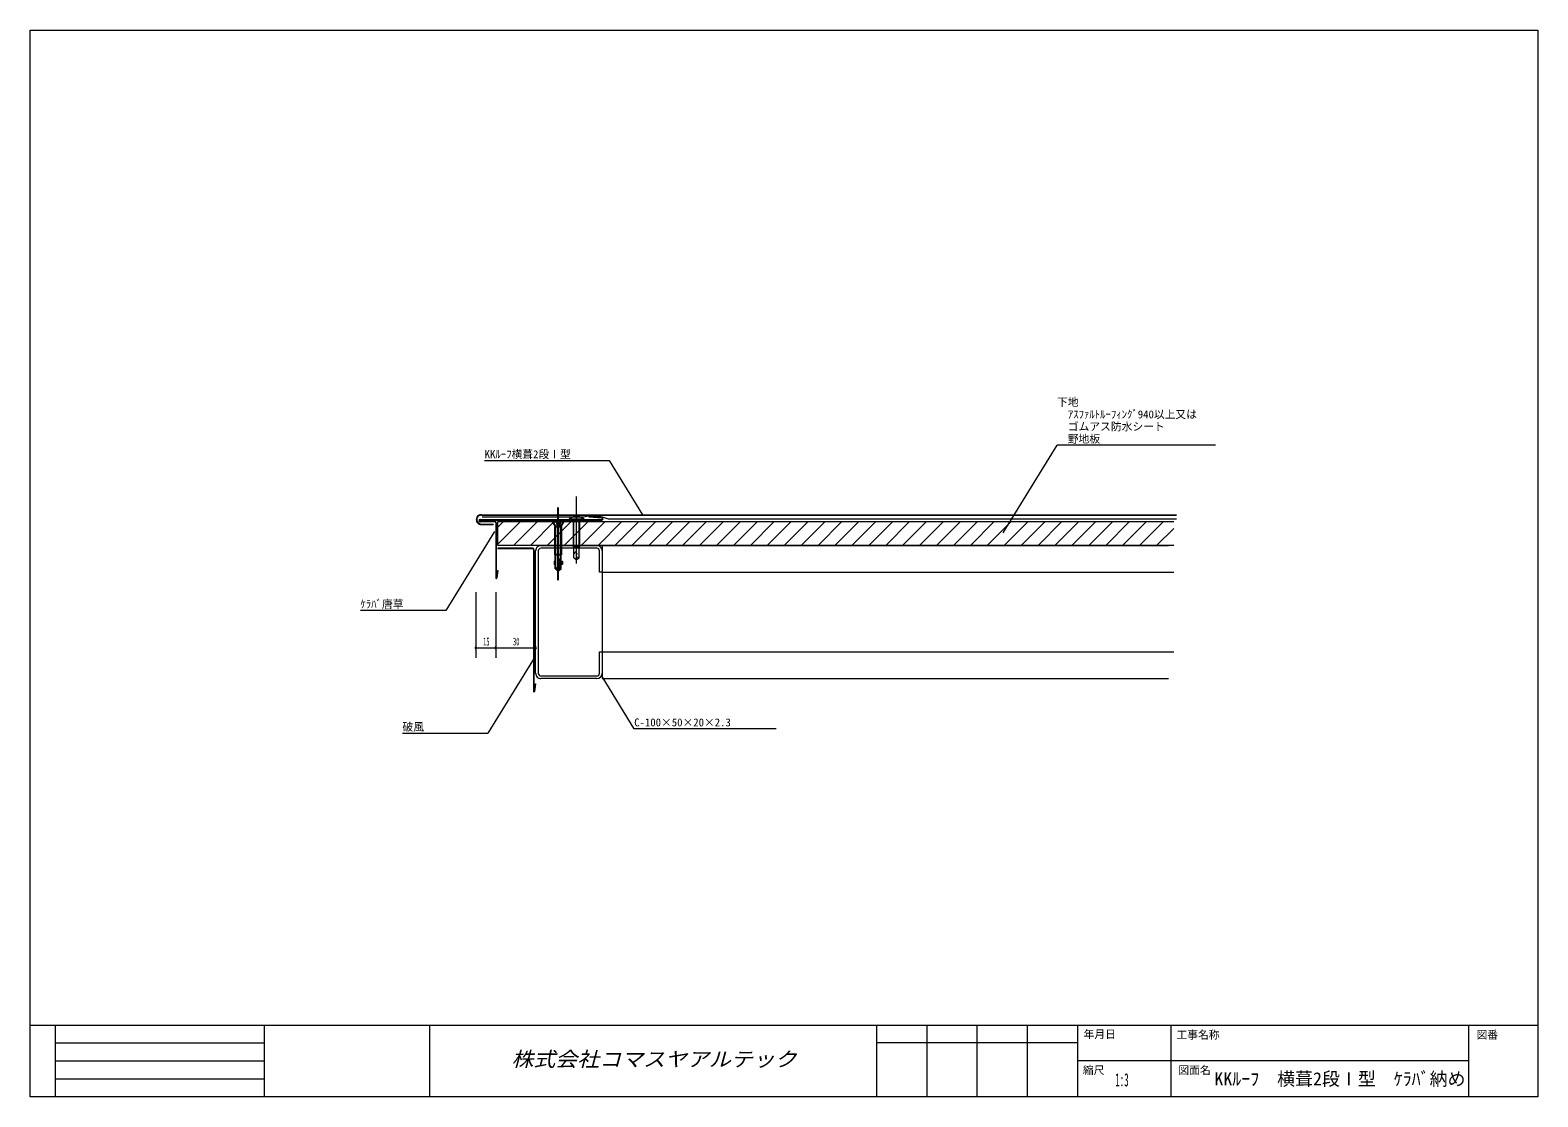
# Model space of a CAD drawing. Units: millimetres, scale not verified. Extents: x -567 to 1761, y -2125 to 401.
# Drawn here: x -567 to 567, y -1263 to -461 of the extents above; entities that cross this region are included whole.
import ezdxf
from ezdxf.enums import TextEntityAlignment as Align

# ---------------------------------------------------------------- set-up
doc = ezdxf.new("R2010")
doc.units = ezdxf.units.MM
doc.header["$LTSCALE"] = 3
for name, color, linetype, lineweight in [('0-0_0', 7, 'Continuous', 18), ('0-1_LAYER001', 7, 'Continuous', 18), ('0-2_LAYER003', 7, 'Continuous', 18), ('0-5_LAYER007', 4, 'Continuous', 18)]:
    doc.layers.add(name, color=color, linetype=linetype, lineweight=lineweight)
doc.layers.add('0-3_LAYER004', color=7, linetype='Continuous')
doc.styles.add('HG丸ｺﾞｼｯｸM-PRO', font='')
doc.styles.add('ＭＳ ゴシック', font='')
doc.styles.get('HG丸ｺﾞｼｯｸM-PRO').set_extended_font_data('HG丸ｺﾞｼｯｸM-PRO')
doc.styles.get('ＭＳ ゴシック').set_extended_font_data('MS Gothic')

# ---------------------------------------------------------------- blocks, each defined once
blk = doc.blocks.new('GROUP_2(1)')
at = {"layer": '0-1_LAYER001', "color": 3}
for start, end in [(0, 180), (180, 360)]:
    blk.add_arc((-231.799, -63.427), 0.6, start, end, dxfattribs=at)
blk = doc.blocks.new('GROUP_3(1)')
at = {"layer": '0-1_LAYER001', "color": 3}
for start, end in [(0, 180), (180, 360)]:
    blk.add_arc((-216.799, -63.427), 0.6, start, end, dxfattribs=at)
blk = doc.blocks.new('GROUP_1(1)')
at = {"layer": '0-1_LAYER001', "color": 3}
blk.add_line((-231.799, -63.427), (-216.799, -63.427), dxfattribs=at)
at = {"layer": '0-1_LAYER001'}
for name in ['GROUP_2(1)', 'GROUP_3(1)']:
    blk.add_blockref(name, (0, 0), dxfattribs=at)
at = {"layer": '0-1_LAYER001', "style": 'ＭＳ ゴシック', "width": 0.5}
blk.add_text('15', height=5.938, dxfattribs=at).set_placement((-226.324, -63.427), align=Align.BOTTOM_LEFT)
blk = doc.blocks.new('GROUP_5(1)')
at = {"layer": '0-1_LAYER001', "color": 3}
for start, end in [(0, 180), (180, 360)]:
    blk.add_arc((-216.799, -63.427), 0.6, start, end, dxfattribs=at)
blk = doc.blocks.new('GROUP_6(1)')
at = {"layer": '0-1_LAYER001', "color": 3}
for start, end in [(0, 180), (180, 360)]:
    blk.add_arc((-186.799, -63.427), 0.6, start, end, dxfattribs=at)
blk = doc.blocks.new('GROUP_4(1)')
at = {"layer": '0-1_LAYER001', "color": 3}
blk.add_line((-216.799, -63.427), (-186.799, -63.427), dxfattribs=at)
at = {"layer": '0-1_LAYER001'}
for name in ['GROUP_5(1)', 'GROUP_6(1)']:
    blk.add_blockref(name, (0, 0), dxfattribs=at)
at = {"layer": '0-1_LAYER001', "style": 'ＭＳ ゴシック', "width": 0.5}
blk.add_text('30', height=5.938, dxfattribs=at).set_placement((-203.824, -63.427), align=Align.BOTTOM_LEFT)
blk = doc.blocks.new('GROUP_8(1)')
at = {"layer": '0-3_LAYER004'}
for p, q in [((-169.766, -12.544), (-169.766, 42.126)), ((-173.766, 31.476), (-165.766, 31.476)), ((-173.766, 30.976), (-173.766, 31.476)), ((-173.766, 30.976), (-171.766, 27.676)), ((-167.466, 27.676), (-172.066, 27.676)), ((-172.066, 6.476), (-172.066, 27.676)), ((-171.766, -4.084), (-171.766, 27.676)), ((-171.1, 31.476), (-170.433, 27.676)), ((-168.433, 31.476), (-169.1, 27.676)), ((-167.766, 27.676), (-165.766, 30.976)), ((-167.766, -4.084), (-167.766, 27.676)), ((-167.466, 6.476), (-167.466, 27.676)), ((-165.766, 30.976), (-165.766, 31.476)), ((-167.466, 6.476), (-172.066, 6.476)), ((-169.208, -2.478), (-168.746, 3.857)), ((-171.766, -4.084), (-169.766, -5.524)), ((-167.766, -4.084), (-169.766, -5.524))]:
    blk.add_line(p, q, dxfattribs=at)
for points in [[(-171.766, 1.476), (-172.598, 1.476), (-172.598, -0.457), (-171.766, -0.457)], [(-167.766, 1.476), (-166.934, 1.476), (-166.934, -0.457), (-167.766, -0.457)]]:
    blk.add_lwpolyline(points, dxfattribs=at)
for centre, radius, start, end in [((-172.389, 29.354), 2.128, 49.66833, 130.33166), ((-169.766, 29.675), 1.802, 46.25811, 133.74189), ((-167.144, 29.377), 2.111, 49.2675, 130.7325), ((-191.836, -4.842), 24.674, 12.70762, 20.64427), ((-170.295, -5.626), 2.131, 62.15643, 133.6613), ((-177.717, -2.493), 8.508, 339.13112, 0.10145)]:
    blk.add_arc(centre, radius, start, end, dxfattribs=at)
blk = doc.blocks.new('GROUP_10(1)')
at = {"layer": '0-5_LAYER007', "color": 7}
blk.add_lwpolyline([(-138.799, -82.524), (-138.799, -66.524), (-136.799, -66.524), (-136.799, -82.524)], dxfattribs=at)
blk = doc.blocks.new('GROUP_11(1)')
at = {"layer": '0-5_LAYER007', "color": 7}
blk.add_lwpolyline([(-136.799, 9.476), (-136.799, -6.524), (-138.799, -6.524)], dxfattribs=at)

msp = doc.modelspace()

# ---------------------------------------------------------------- linework, layer by layer
at = {"layer": '0-0_0', "color": 4}
for p, q in [((164.839, -838.95), (205.355, -772.935)), ((324.432, -772.935), (205.355, -772.935)), ((-225.183, -784.52), (-131.543, -784.52)), ((-131.543, -784.52), (-106.545, -825.25)), ((-150.743, -827.03), (-227.03, -827.03)), ((-215.116, -830.424), (293.117, -830.423)), ((-215.116, -834.582), (-210.958, -830.424)), ((-215.116, -847.31), (-198.23, -830.424)), ((-203.502, -848.424), (-185.502, -830.424)), ((-190.774, -848.424), (-172.774, -830.424)), ((-178.046, -848.424), (-160.046, -830.424)), ((-165.318, -848.424), (-147.318, -830.424)), ((-152.59, -848.424), (-134.59, -830.424)), ((-139.863, -848.424), (-121.863, -830.424)), ((-131.995, -828.424), (295.201, -828.423)), ((-127.135, -848.424), (-109.135, -830.424)), ((-114.407, -848.424), (-96.407, -830.424)), ((-101.679, -848.424), (-83.679, -830.424)), ((-88.951, -848.424), (-70.951, -830.424)), ((-76.223, -848.424), (-58.223, -830.424)), ((-63.495, -848.424), (-45.495, -830.424)), ((-50.767, -848.424), (-32.767, -830.424)), ((-38.039, -848.424), (-20.039, -830.424)), ((-25.311, -848.424), (-7.311, -830.424)), ((-12.583, -848.424), (5.417, -830.424)), ((0.145, -848.424), (18.145, -830.424)), ((12.873, -848.424), (30.873, -830.424)), ((25.601, -848.424), (43.601, -830.424)), ((38.329, -848.424), (56.329, -830.424)), ((51.056, -848.424), (69.056, -830.424)), ((63.784, -848.424), (81.784, -830.424)), ((76.512, -848.424), (94.512, -830.423)), ((89.24, -848.424), (107.24, -830.423)), ((101.968, -848.423), (119.968, -830.423)), ((114.696, -848.423), (132.696, -830.423)), ((127.424, -848.423), (145.424, -830.423)), ((140.152, -848.423), (158.152, -830.423)), ((152.88, -848.423), (170.88, -830.423)), ((165.608, -848.423), (183.608, -830.423)), ((178.336, -848.423), (196.336, -830.423)), ((191.064, -848.423), (209.064, -830.423)), ((203.792, -848.423), (221.792, -830.423)), ((216.52, -848.423), (234.52, -830.423)), ((229.247, -848.423), (247.248, -830.423)), ((241.975, -848.423), (259.975, -830.423)), ((254.703, -848.423), (272.703, -830.423)), ((267.431, -848.423), (285.431, -830.423)), ((280.159, -848.423), (293.117, -835.465)), ((-188.482, -933.805), (-222.641, -989.463)), ((-286.931, -989.463), (-222.641, -989.463))]:
    msp.add_line(p, q, dxfattribs=at)
at = {"layer": '0-0_0'}
for p, q in [((-155.964, -861.915), (-155.964, -811.632)), ((-156.289, -826.31), (-156.289, -827.077)), ((-156.289, -827.077), (-155.638, -827.077)), ((-155.638, -826.31), (-155.638, -827.077)), ((-161.464, -828.205), (-161.116, -828.805)), ((-161.464, -828.205), (-150.464, -828.205)), ((-161.116, -828.805), (-150.812, -828.805)), ((-158.264, -849.305), (-158.264, -828.805)), ((-157.964, -857.543), (-157.964, -828.805)), ((-153.964, -857.634), (-153.964, -828.805)), ((-153.664, -849.305), (-153.664, -828.805)), ((-150.464, -828.205), (-150.812, -828.805)), ((-182.799, -848.424), (-140.799, -848.424)), ((-140.799, -850.424), (-182.799, -850.424)), ((-158.264, -849.305), (-153.664, -849.305)), ((-140.799, -848.424), (289.117, -848.423)), ((-136.799, -848.424), (-136.799, -948.424)), ((-186.799, -944.424), (-186.799, -852.424)), ((-184.799, -852.424), (-184.799, -944.424)), ((-157.464, -853.773), (-157.964, -854.71)), ((-155.964, -858.805), (-156.232, -857.792)), ((-138.799, -868.424), (-138.799, -852.424)), ((-136.799, -868.424), (293.117, -868.423)), ((-136.799, -928.424), (293.117, -928.423)), ((-182.799, -946.424), (-140.799, -946.424)), ((-140.799, -948.424), (-182.799, -948.424)), ((-136.799, -948.424), (289.117, -948.423)), ((-567, -1208.85), (567, -1208.85)), ((-548.1, -1208.85), (-548.1, -1262.85)), ((-391.077, -1208.85), (-391.077, -1262.85)), ((-266.54, -1208.85), (-266.54, -1262.85)), ((69.525, -1208.85), (69.525, -1262.85)), ((107.325, -1208.85), (107.325, -1262.85)), ((145.125, -1208.85), (145.125, -1262.85)), ((182.925, -1208.85), (182.925, -1262.85)), ((220.725, -1208.85), (220.725, -1262.85)), ((290.925, -1208.85), (290.925, -1262.85)), ((514.857, -1208.85), (514.857, -1262.85)), ((-548.1, -1222.35), (-391.077, -1222.35)), ((220.725, -1222.35), (69.525, -1222.35)), ((-548.1, -1235.85), (-391.077, -1235.85)), ((514.857, -1235.85), (220.725, -1235.85)), ((-548.1, -1249.35), (-391.077, -1249.35))]:
    msp.add_line(p, q, dxfattribs=at)
at = {"layer": '0-0_0', "color": 1}
for p, q in [((-227.871, -825.25), (295.172, -825.25)), ((-227.871, -825.65), (295.172, -825.65)), ((-227.601, -832.614), (-218.81, -832.614))]:
    msp.add_line(p, q, dxfattribs=at)
at = {"layer": '0-0_0', "color": 3}
for p, q in [((-146.659, -826.554), (-146.694, -826.953)), ((-137.022, -827.806), (-146.694, -826.953)), ((-136.987, -827.408), (-146.659, -826.554)), ((-228.604, -828.805), (-137.044, -828.805)), ((-228.604, -829.202), (-137.044, -829.202)), ((-217.399, -830.222), (-228.542, -830.222)), ((-217.399, -830.614), (-228.542, -830.614)), ((-216.799, -831.214), (-216.799, -872.692)), ((-216.399, -831.222), (-216.399, -872.692)), ((-215.116, -850.424), (-215.116, -850.824)), ((-189.082, -850.424), (-215.116, -850.424)), ((-189.082, -850.824), (-215.116, -850.824)), ((-188.482, -851.424), (-188.482, -957.979)), ((-188.082, -851.424), (-188.082, -957.979)), ((-215.477, -867.112), (-216.287, -872.666)), ((-215.114, -867.165), (-215.924, -872.719)), ((-215.477, -867.112), (-215.114, -867.165)), ((-231.799, -883.361), (-231.799, -932.827)), ((-216.799, -883.361), (-216.799, -932.827)), ((-187.193, -952.394), (-188.009, -957.993)), ((-186.797, -952.452), (-187.607, -958.006)), ((-187.193, -952.394), (-186.797, -952.452))]:
    msp.add_line(p, q, dxfattribs=at)
at = {"layer": '0-0_0'}
msp.add_lwpolyline([(-567, -460.95), (567, -460.95), (567, -1262.85), (-567, -1262.85)], close=True, dxfattribs=at)
at = {"layer": '0-0_0', "color": 4}
for points in [[(-217.631, -837.728), (-254.316, -897.155), (-318.606, -897.155)], [(293.117, -848.423), (-215.116, -848.424), (-215.116, -830.424)], [(-5.897, -986.107), (-112.678, -986.107), (-136.799, -946.805)]]:
    msp.add_lwpolyline(points, dxfattribs=at)
at = {"layer": '0-0_0', "color": 1}
msp.add_lwpolyline([(-227.601, -832.214), (-218.81, -832.214), (-218.81, -832.614)], dxfattribs=at)
at = {"layer": '0-0_0'}
msp.add_lwpolyline([(-157.964, -857.543), (-155.964, -858.805), (-153.964, -857.634)], dxfattribs=at)
at = {"layer": '0-0_0', "color": 1}
for radius in [3.685, 3.285]:
    msp.add_arc((-227.812, -828.935), radius, 90.9177, 273.27789, dxfattribs=at)
at = {"layer": '0-0_0'}
for centre, radius, start, end in [((-155.964, -839.017), 12.13, 109.27448, 116.96329), ((-156.04, -833.048), 6.743, 55.84935, 125.62162), ((-155.964, -839.017), 12.13, 63.03671, 72.1965), ((-182.799, -852.424), 4, 90, 180.00009), ((-182.799, -852.424), 2, 90, 180.00009), ((-140.799, -852.424), 4, 0, 90.00009), ((-140.799, -852.424), 2, 0, 90.00009), ((-156.723, -854.231), 0.871, 353.87158, 148.28321), ((-147.789, -856.952), 8.484, 161.96182, 185.68739), ((-155.005, -859.032), 1.744, 53.31423, 134.69846), ((-182.799, -944.424), 4, 180, 270.00009), ((-182.799, -944.424), 2, 179.99991, 270.00019), ((-140.799, -944.424), 2, 269.99991, 360), ((-140.799, -944.424), 4, 270, 360)]:
    msp.add_arc(centre, radius, start, end, dxfattribs=at)
at = {"layer": '0-0_0', "color": 4}
msp.add_arc((-143.86, -855.832), 29.613, 66.59316, 103.44069, dxfattribs=at)
at = {"layer": '0-0_0', "color": 3}
for centre, radius, start, end in [((-136.997, -828.307), 0.899, 264.59049, 92.85705), ((-136.997, -828.307), 0.501, 264.59049, 92.85705), ((-228.504, -829.707), 0.907, 83.63273, 267.5677), ((-228.504, -829.707), 0.515, 83.63273, 267.5677), ((-217.399, -831.222), 1, 0.00005, 90.00004), ((-217.399, -831.214), 0.6, 0.00005, 90.00004), ((-189.082, -851.424), 1, 0.00005, 90.00005), ((-189.082, -851.424), 0.6, 0.00005, 90.00005), ((-216.363, -872.746), 0.44, 172.958, 3.47964), ((-216.363, -872.746), 0.0649, 172.958, 3.47964), ((-188.045, -957.993), 0.438, 178.21881, 358.21881), ((-188.045, -957.993), 0.0398, 178.21881, 358.21881)]:
    msp.add_arc(centre, radius, start, end, dxfattribs=at)

# ---------------------------------------------------------------- block references
at = {"layer": '0-0_0'}
for name in ['GROUP_8(1)', 'GROUP_11(1)', 'GROUP_1(1)', 'GROUP_4(1)', 'GROUP_10(1)']:
    msp.add_blockref(name, (0, -861.9), dxfattribs=at)

# ---------------------------------------------------------------- texts
at = {"layer": '0-0_0', "style": 'ＭＳ ゴシック'}
for s, p in [('下地', (205.355, -745.324)), ('\u3000ｱｽﾌｧﾙﾄﾙｰﾌｨﾝｸﾞ940以上又は', (205.355, -754.527)), ('\u3000ゴムアス防水シート', (205.355, -763.731)), ('\u3000野地板', (205.355, -772.935)), ('ｹﾗﾊﾞ唐草', (-318.606, -897.155)), ('破風', (-286.931, -989.463)), ('C-100×50×20×2.3', (-112.678, -986.107)), ('年月日', (225.35, -1220.55)), ('工事名称', (295.2, -1220.95)), ('図番', (520.9, -1221)), ('縮尺', (224.8, -1247.55)), ('図面名', (296.65, -1247.55))]:
    msp.add_text(s, height=5.938, dxfattribs=at).set_placement(p, align=Align.BOTTOM_LEFT)
at = {"layer": '0-0_0', "color": 3, "style": 'HG丸ｺﾞｼｯｸM-PRO', "oblique": 15, "width": 1.1}
msp.add_text('株式会社コマスヤアルテック', height=11, dxfattribs=at).set_placement((-205.007, -1243.35), align=Align.BOTTOM_LEFT)
at = {"layer": '0-0_0', "style": 'ＭＳ ゴシック', "width": 0.5}
msp.add_text('1:3', height=9.897, dxfattribs=at).set_placement((249.15, -1257.95), align=Align.BOTTOM_LEFT)
at = {"layer": '0-1_LAYER001', "style": 'ＭＳ ゴシック'}
msp.add_text('㏍ﾙｰﾌ横葺2段Ⅰ型', height=5.938, dxfattribs=at).set_placement((-225.183, -784.52), align=Align.BOTTOM_LEFT)
at = {"layer": '0-2_LAYER003', "style": 'ＭＳ ゴシック'}
msp.add_text('㏍ﾙｰﾌ\u3000横葺2段Ⅰ型\u3000ｹﾗﾊﾞ納め', height=9.897, dxfattribs=at).set_placement((323.637, -1257.256), align=Align.BOTTOM_LEFT)

doc.saveas('drawing.dxf')
